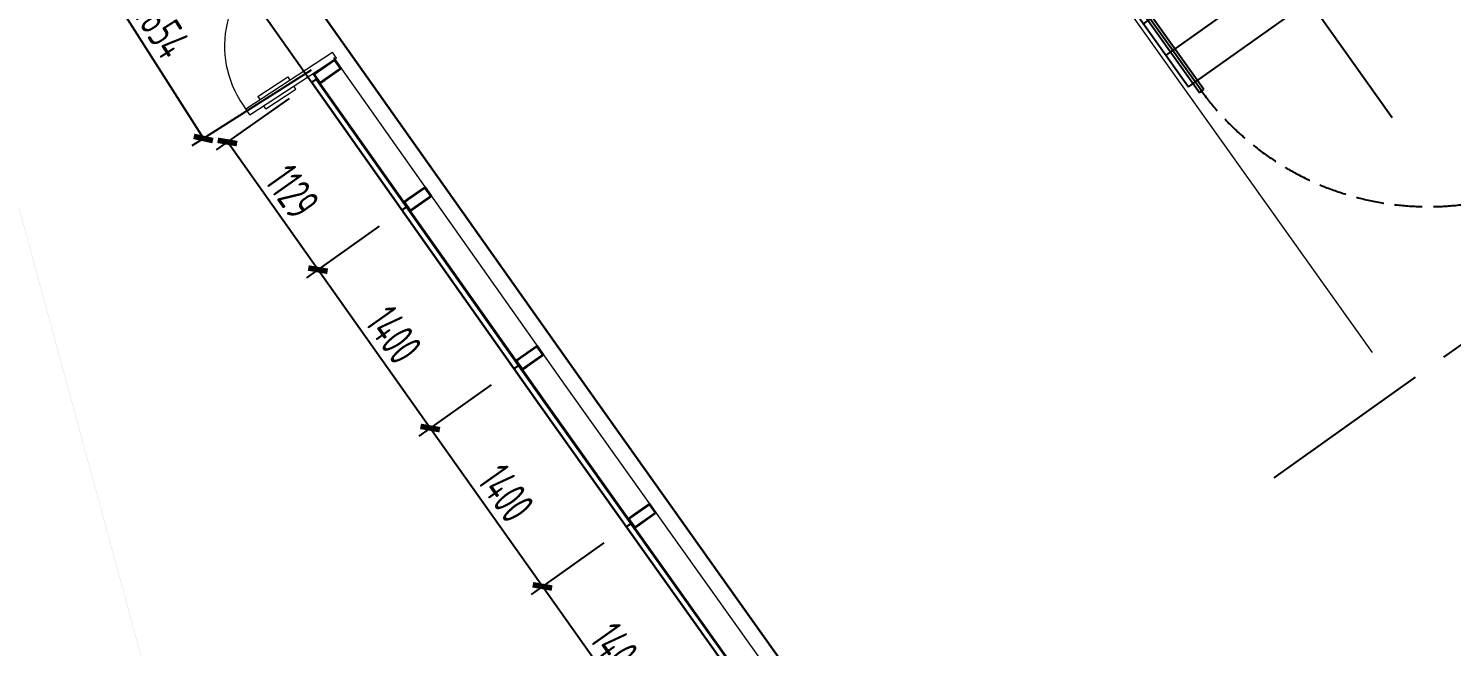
# Model space of a CAD drawing. Extents: x -936 to 12807311, y 101 to 1511157.
# Drawn here: x 12254702 to 12264960, y 1247480 to 1251939 of the extents above; entities that cross this region are included whole.
import ezdxf

# ---------------------------------------------------------------- set-up
doc = ezdxf.new("R2010")
doc.units = 0
doc.header["$LTSCALE"] = 1000
doc.header["$MEASUREMENT"] = 0
for name, pattern in [('PX-ST-F2$0$CENTERX2', [4, 2.5, -0.5, 0.5, -0.5]), ('PX-ST-F2$0$DASH', [0.35, 0.25, -0.1]), ('PX-ST-F2$0$HIDDEN2', [4.762499999999999, 3.175, -1.5875])]:
    doc.linetypes.add(name, pattern=pattern)
for name, color, linetype, lineweight in [('PX-GLAZ-F2$0$PX-GLAZ-F2$0$_EDO-ALUMINIUM-SECTION', 90, 'Continuous', 30), ('PX-GLAZ-F2$0$PX-GLAZ-F2$0$_EDO-ALUMINIUM-VIEW', 94, 'Continuous', 18), ('PX-GLAZ-F2$0$PX-GLAZ-F2$0$_EDO-GLASS-SECTION', 130, 'Continuous', 30), ('PX-GLAZ-F2$0$PX-GLAZ-F2$0$PX-GLAZ-F2$0$板边线', 36, 'Continuous', 30), ('PX-GLAZ-F2$0$PX-GLAZ-F2$0$WINDOW', 4, 'Continuous', 5), ('PX-ST-F2$0$A-STRS-HDDN', 5, 'PX-ST-F2$0$HIDDEN2', 15)]:
    doc.layers.add(name, color=color, linetype=linetype, lineweight=lineweight)
for name, color, linetype in [('PX-GLAZ-F2$0$PX-GLAZ-F2$0$PX-GLAZ-F2$0$幕墙线', 104, 'Continuous'), ('PX-GLAZ-F2$0$PX-PLAN-F2-T1$0$A-DIMS-150', 1, 'Continuous'), ('PX-GLAZ-F2$0$绿化', 3, 'Continuous'), ('PX-ST-F2$0$A-ANNO-TABL', 73, 'Continuous'), ('PX-ST-F2$0$A-DOTE', 14, 'PX-ST-F2$0$CENTERX2'), ('PX-ST-F2$0$A-STRS', 4, 'Continuous'), ('PX-ST-F2$0$DIM_SYMB', 3, 'Continuous')]:
    doc.layers.add(name, color=color, linetype=linetype)
doc.styles.add('PX-GLAZ-F2$0$PX-PLAN-F2-T1$0$XD2008_T3', font='xd-hzs.shx', dxfattribs={"width": 0.7, "bigfont": 'xd-hztxt.shx'})
doc.styles.add('PX-ST-F2$0$Standard', font='gbenor.shx', dxfattribs={"bigfont": 'gbcbig.shx'})
doc.dimstyles.new('PX-GLAZ-F2$0$PX-PLAN-F2-T1$0$XD300$0&&100', dxfattribs={"dimtxt": 250, "dimasz": 100, "dimexe": 100, "dimexo": 200, "dimgap": 50, "dimtad": 1, "dimdec": 0, "dimzin": 0, "dimdsep": 46, "dimtxsty": 'PX-GLAZ-F2$0$PX-PLAN-F2-T1$0$XD2008_T3', "dimblk": 'PX-GLAZ-F2$0$PX-PLAN-F2-T1$0$_ArchTick', "dimcen": 0.09, "dimclrt": 4, "dimazin": 2, "dimtfac": 1, "dimtdec": 0, "dimtix": 1, "dimtmove": 2, "dimatfit": 3, "dimfxl": 0, "dimtolj": 1, "dimtzin": 0, "dimarcsym": 0})

# ---------------------------------------------------------------- blocks, each defined once
blk = doc.blocks.new('PX-ST-F2$0$01-ST-07 F2')
at = {"layer": 'PX-ST-F2$0$A-ANNO-TABL', "linetype": 'PX-ST-F2$0$DASH', "ltscale": 0.8}
for points, elevation in [([(1745.00278856419, 24409.99200663902), (1745.002183503471, 24689.99225185439)], 9.341780928560208e-08), ([(8425.000708073378, 24410.01171203516), (8424.999588915147, 24690.01195724867)], 9.34178141283707e-08)]:
    blk.add_lwpolyline(points, dxfattribs=dict(at, elevation=elevation))
for centre, start, end in [((3765.002195428126, 24689.9960099943, 9.341781078138143e-08), 90.00010629481898, 180.000123690457), ((6404.999588927254, 24690.00388276391, 9.341781263259146e-08), 0.0002290247806057703, 90.00024652714038), ((3765.002788558602, 24409.99637335539, 9.341781078138191e-08), 180.0001237971787, 270.0001413528993), ((6405.000708086416, 24410.00363971293, 9.34178126325923e-08), 270.0002115224208, 0.0002290247806057703)]:
    blk.add_arc(centre, 2020, start, end, dxfattribs=at)
at = {"layer": 'PX-ST-F2$0$A-STRS', "linetype": 'PX-ST-F2$0$HIDDEN2'}
for p, q in [((5769.292043840513, 26729.99494163506, 9.341781226552757e-08), (3744.998701309785, 26729.99056927674, 9.341781076656915e-08)), ((5761.441645999439, 26709.99495405145, 9.341781225971449e-08), (3744.998744508252, 26709.99046676047, 9.341781076656921e-08)), ((5753.591225096956, 26689.99490773119, 9.341781225390136e-08), (3744.998787707649, 26689.99056923389, 9.341781076656921e-08)), ((6424.995671376586, 26689.99635793827, 9.341781275106625e-08), (6033.591212088242, 26689.99551252648, 9.341781246123708e-08)), ((6424.995628179051, 26709.99643068574, 9.341781275106618e-08), (6041.441640174948, 26709.99557714723, 9.341781246705021e-08)), ((6424.995584980585, 26729.99635791592, 9.34178127510662e-08), (6049.292030828074, 26729.99554641731, 9.341781247286329e-08)), ((6425.002662218176, 22409.99592395313, 9.341781275107134e-08), (3745.005786459893, 22409.99013002776, 9.341781076657443e-08)), ((6425.002662247978, 22389.99586951546, 9.341781275107134e-08), (3745.0058297012, 22389.99025080539, 9.341781076657442e-08)), ((6425.002662276849, 22369.99592397176, 9.341781275107134e-08), (3745.005872939713, 22369.99012997933, 9.341781076657447e-08))]:
    blk.add_line(p, q, dxfattribs=at)
at = {"layer": 'PX-ST-F2$0$A-STRS'}
for p, q in [((3744.998701312579, 26729.99056924507, 9.341781076656915e-08), (3744.998787707649, 26689.99056923389, 9.341781076656921e-08)), ((3824.997061474249, 26770.00009032898, -2.327705602818999e-07), (3825.00117931515, 24629.99619756825, 9.341781082645756e-08)), ((3824.998904597946, 26770.00009033643, -2.327705602816818e-07), (5784.998471814208, 26770.00431632623, -2.32770558830319e-07)), ((4104.996540045366, 26770.00069404021, -1.718695926591331e-07), (4105.001185190864, 24629.9968100097, -1.718695926591296e-07)), ((4384.996551001444, 26770.00129775144, -1.718695924517973e-07), (4385.001165340655, 24629.99742244743, -1.718695924517939e-07)), ((4664.996545385569, 26770.00190146454, -1.718695922444616e-07), (4665.001175127923, 24629.99803488702, -1.718695922444581e-07)), ((4944.996546408162, 26770.00250517204, -1.718695920371258e-07), (4945.001213130541, 24629.99864732474, -1.718695920371224e-07)), ((4945.001213130541, 24629.99864732474, -1.718695920371223e-07), (5784.996527948417, 26770.00431357324, -1.718695914382642e-07)), ((5224.996542516164, 26770.00310888886, -1.718695918297901e-07), (5224.999653724954, 25334.14806834608, -1.718695918297878e-07)), ((5225.001198622398, 24629.99924829602, -1.718695918529322e-07), (6064.996513439342, 26770.00491454266, -1.71869591254074e-07)), ((5504.99654245656, 26770.0037126001, -1.718695916224544e-07), (5504.998097931966, 26052.07620913722, -1.718695916224532e-07)), ((6065.00111462269, 24630.00108220428, -1.718695911954537e-07), (6064.996513439342, 26770.00491454266, -1.71869591254074e-07)), ((6345.00111462269, 24630.0016842261, -1.718695910917859e-07), (6344.996513438411, 26770.0055165682, -1.718695911504061e-07)), ((5785.00111462269, 24630.00048018061, -1.718695914027894e-07), (5784.998047168367, 26056.66962113045, -1.718695914418696e-07)), ((5505.001114623621, 24629.99987816066, -1.718695916101252e-07), (5504.999580900185, 25343.33432771638, -1.718695916296652e-07)), ((4945.001213130541, 24629.99864732474, 9.341781165515277e-08), (3825.00226924289, 24629.99619757384, 9.341781082581059e-08)), ((3825.006128196605, 22329.98095360026, 9.341781092948129e-08), (3825.001524467021, 24469.99584180862, 9.34178109294779e-08)), ((4105.006128194742, 22329.98156407848, 9.341781103314916e-08), (4105.00152446609, 24469.99644416012, 9.341781103314577e-08)), ((4385.006128195673, 22329.98216642998, 9.341781124048493e-08), (4385.001524467953, 24469.99704651535, 9.34178112404815e-08)), ((4665.006139152683, 22329.98277284577, 9.341781144782065e-08), (4665.001504615881, 24469.99764420465, 9.341781144781727e-08)), ((4945.006133534014, 22329.98337925971, 9.341781165515643e-08), (4945.001514405012, 24469.99824189208, 9.341781165515298e-08)), ((5225.006134556606, 22329.98398567364, 9.341781186249214e-08), (5225.001552405767, 24469.99883957952, 9.341781186248876e-08)), ((5505.006130665541, 22329.98459208943, 9.341781206982786e-08), (5505.00151875522, 24469.99943726696, 9.341781206982448e-08)), ((5785.006133075804, 22329.98518953286, 9.341781227716364e-08), (5785.001513951458, 24470.00003495812, 9.34178122771602e-08)), ((6065.006134100258, 22329.98579594493, 9.341781248449935e-08), (6065.001551951282, 24470.00063264742, 9.341781248449597e-08)), ((6345.006134100258, 22329.98641133495, 9.341781258816723e-08), (6345.00155195035, 24470.00123217702, 9.341781258816384e-08)), ((3745.005872940645, 22369.99012999237, 9.341781087024235e-08), (3745.005786459893, 22409.99013000354, 9.34178108702423e-08)), ((3825.006128196605, 22329.98095360026, 3.251684341038006e-08), (6345.006134099327, 22329.98641133495, 3.251684527641826e-08))]:
    blk.add_line(p, q, dxfattribs=at)
for points, elevation in [([(6064.996513439342, 26770.00491454266), (6344.996513436548, 26770.00551656634)], -1.718718451932986e-07), ([(5256.402842556126, 24709.9993325416), (6425.00214611087, 24710.00125186145), (6425.002846041694, 24390.00081895851), (3745.002843422815, 24389.99563029781), (3745.002152230591, 24709.99606800452), (4976.402855567634, 24709.99872775748)], 9.34178116784052e-08), ([(4968.552437371574, 24689.99868831411), (3765.002195428126, 24689.9960099943), (3765.002800222486, 24409.9957747478), (6405.002802300267, 24410.00072256289), (6405.002189853229, 24690.00126181543), (5248.552431548946, 24689.99931140617)], 9.341781187992784e-08), ([(4960.702036822215, 24669.99869383313), (3785.002238626592, 24669.99615435675), (3785.002757019363, 24429.99571681768), (6385.00275855232, 24430.00073246099), (6385.002233599313, 24670.00116548315), (5240.702023813501, 24669.99929862283)], 9.341781187411471e-08), ([(3825.002614997327, 24469.99584648199), (3825.002269241028, 24629.99619757198)], 9.341781082581064e-08), ([(3825.002614996396, 24469.99584647827), (6345.002671061084, 24470.00122566707), (6345.002308678813, 24630.0016946476), (5225.001197285019, 24629.99924488738)], 9.341781258816447e-08)]:
    blk.add_lwpolyline(points, dxfattribs=dict(at, elevation=elevation))
at = {"layer": 'PX-ST-F2$0$A-STRS', "linetype": 'PX-ST-F2$0$HIDDEN2'}
for points, elevation in [([(6424.995584980585, 26729.99635703303), (6424.995671377517, 26689.99635705724)], 9.341781264739828e-08), ([(6425.002662275918, 22369.99531960487), (6425.002662218176, 22409.99531958066)], 9.341781264740342e-08)]:
    blk.add_lwpolyline(points, dxfattribs=dict(at, elevation=elevation))
at = {"layer": 'PX-ST-F2$0$A-STRS-HDDN', "elevation": 2.852655301457717e-07}
blk.add_lwpolyline([(1374.996108978987, 26799.99514188617), (8674.996024478227, 26799.9951365646), (8675.003805773333, 22299.99999132194), (1375.003896780312, 22300.00000061467)], close=True, dxfattribs=at)
at = {"layer": 'PX-ST-F2$0$DIM_SYMB'}
for points, elevation in [([(3824.999120396562, 25699.99814394675, 0, 0, 0), (5115.568005935289, 25700.00125883333, 39.99999999999999, 0, 0), (5265.567983044311, 25700.0015751794, 0, 0, 0)], -6.967637366100185e-08), ([(7375.004097036086, 23399.99623205513, 0, 0, 0), (7374.998759317212, 25700.00585117936, 0, 0, 0), (5854.275996530429, 25700.00334995985, 39.99999999999999, 0, 0), (5704.276019415818, 25700.00303537212, 0, 0, 0)], 9.341781221738423e-08)]:
    blk.add_lwpolyline(points, format="xyseb", dxfattribs=dict(at, elevation=elevation))
at = {"layer": 'PX-ST-F2$0$DIM_SYMB', "elevation": 9.34178132471972e-08}
blk.add_lwpolyline([(3825.003826331347, 23399.98839770816), (7375.004097034223, 23399.9968818631)], dxfattribs=at)
at = {"char_height": 175.0000000000001, "style": 'PX-ST-F2$0$Standard'}
for s, insert, attachment_point, rotation in [('上9', (3541.636674100533, 25595.28347304277, -1.251924887037303e-07), 7, 0.0001237761316658616), ('下10', (3494.135077008978, 23465.49928652495, 9.341781070206513e-08), 1, 0.00012384956020943184)]:
    blk.add_mtext_dynamic_manual_height_columns(s, width=1016.713773144642, gutter_width=1750, heights=[0], dxfattribs=dict(at, insert=insert, attachment_point=attachment_point, rotation=rotation))
blk = doc.blocks.new('PX-ST-F2')
at = {"layer": 'PX-ST-F2$0$A-DOTE', "ltscale": 0.5}
blk.add_lwpolyline([(12263682.12976752, 1248698.264469429), (12269406.72559487, 1252770.073361062)], dxfattribs=at)
at = {"rotation": 305.4236160408568}
blk.add_blockref('PX-ST-F2$0$01-ST-07 F2', (12241189.93079706, 1243744.38133949), dxfattribs=at)
blk = doc.blocks.new('PX-GLAZ-F2$0$PX-GLAZ-F2$0$标准块')
at = {"layer": 'PX-GLAZ-F2$0$PX-GLAZ-F2$0$_EDO-ALUMINIUM-SECTION'}
blk.add_line((0, 0), (0.003930399194359779, -45.99634640989825, 0.08170139435610035), dxfattribs=at)
at = {"layer": 'PX-GLAZ-F2$0$PX-GLAZ-F2$0$_EDO-ALUMINIUM-SECTION', "extrusion": (1.582938578771372e-17, 0.001776255547346146, 0.9999984224568711)}
for points in [[(40.00000000745058, -48.99682280369665), (40.00000000745058, -84.9997323684765), (40.00005751848221, -232.9989440002123), (-39.99993549473584, -232.9989529884207), (-39.99999388121068, -85.16722874860984), (-40.00000705569983, -45.9998373127823), (40.00000000745058, -45.99300130209959)], [(37.00000000931323, -48.99682280276532), (37.00000001117587, -84.9997323684765), (37.00000001117587, -84.9997323684765), (37.00005752034485, -229.9989538018185), (-36.99993549287319, -229.9989621157482), (-36.9999930113554, -84.99974068426889), (-36.99999394081533, -84.99973236940782), (-37.00000604242086, -48.99957150742597), (37.00000000745058, -48.99324819854563)]]:
    blk.add_lwpolyline(points, close=True, dxfattribs=at)
blk = doc.blocks.new('PX-GLAZ-F2$0$PX-GLAZ-F2$0$$DorLib2D$00000011')
for p, q in [((-0.5333333412554566, 0.4576245719563303), (-0.5333333412559114, -0.009042094710821402)), ((-0.5333333412554566, 0.4576245719563303), (-0.5000000079221536, 0.4576245719572398)), ((-0.5000000079221536, 0.4576245719572398), (-0.5000000079221536, -0.009042094710821402)), ((0.5000994413021544, 0.4708801651422618), (0.5000994413007902, 0.004213498476019595)), ((0.5334327746336385, 0.4708801651440808), (0.5000994413021544, 0.4708801651422618)), ((0.5334327746336385, 0.4708801651440808), (0.533432774634548, 0.00421349847692909)), ((0.4834327746352756, 0.3962051976986913), (0.5000994413007902, 0.3962051976986913)), ((0.5500994413009721, 0.3962051976996008), (0.533432774634548, 0.3962051976986913)), ((-0.550000007921426, 0.3829496045109408), (-0.5333333412545471, 0.3829496045109408)), ((-0.4833333412552747, 0.3829496045109408), (-0.5000000079226083, 0.3829496045118503)), ((-0.550000007921426, 0.2213079274524716), (-0.5333333412554566, 0.2213079274542906)), ((-0.4833333412561842, 0.2213079274524716), (-0.5000000079221536, 0.2213079274524716)), ((0.4834327746348208, 0.2345635206384031), (0.5000994413021544, 0.2345635206393126)), ((0.5500994413009721, 0.2345635206402221), (0.5334327746350027, 0.2345635206393126)), ((0.5334327746350027, 0.00421349847692909), (0.5000994413007902, 0.004213498476019595)), ((-0.5333333412559114, -0.009042094711730897), (-0.5000000079221536, -0.009042094710821402))]:
    blk.add_line(p, q)
at = {"lineweight": 13}
for p, q in [((0.4834327746352756, 0.3962051976986913), (0.4834327746348208, 0.2345635206384031)), ((0.5500994413009721, 0.3962051976996008), (0.5500994413009721, 0.2345635206402221)), ((-0.550000007921426, 0.3829496045109408), (-0.550000007921426, 0.2213079274524716)), ((-0.4833333412552747, 0.3829496045109408), (-0.4833333412561842, 0.2213079274524716))]:
    blk.add_line(p, q, dxfattribs=at)
for centre, radius, start, end in [((-0.4495311820251118, 0.01088560561038321), 0.4495807006921763, 359.1496574233802, 96.44546961048843), ((0.4684883009263103, 0.003458955537098518), 0.4684889020954247, 86.13104582455307, 179.9077200356431)]:
    blk.add_arc(centre, radius, start, end, dxfattribs=at)
blk = doc.blocks.new('PX-GLAZ-F2$0$PX-PLAN-F2-T1$0$_ArchTick')
at = {"color": 0, "linetype": 'ByBlock', "const_width": 0.4}
blk.add_lwpolyline([(-0.5, -0.5), (0.5, 0.5)], dxfattribs=at)
blk = doc.blocks.new('*D663')
at = {"layer": 'Defpoints', "color": 0, "transparency": 16777216}
for p in [(12259012.8185048, 1248343.08836897, 37.71019445022117), (12258407.28516734, 1247914.212477107), (12259824.28240089, 1247202.243635968, 37.82212863189478)]:
    blk.add_point(p, dxfattribs=at)
at = {"layer": 'PX-GLAZ-F2$0$PX-PLAN-F2-T1$0$A-DIMS-150', "color": 0, "lineweight": -2, "transparency": 16777216}
for p, q in [((12258849.60807148, 1248227.492718291), (12258325.67995068, 1247856.414651768)), ((12259216.45316239, 1246771.741646011), (12258407.28516734, 1247914.212477107)), ((12259661.07196757, 1247086.64798529), (12259134.84794573, 1246713.943820673))]:
    blk.add_line(p, q, dxfattribs=at)
at = {"layer": 'PX-GLAZ-F2$0$PX-PLAN-F2-T1$0$A-DIMS-150', "color": 0, "lineweight": -2, "transparency": 16777216, "xscale": 100, "yscale": 100, "zscale": 100}
for p, rotation in [((12258407.28516734, 1247914.212477107), 125.3084690311191), ((12259216.45316239, 1246771.741646011), 305.3084690311191)]:
    blk.add_blockref('PX-GLAZ-F2$0$PX-PLAN-F2-T1$0$_ArchTick', p, dxfattribs=dict(at, rotation=rotation))
at = {"layer": 'PX-GLAZ-F2$0$PX-PLAN-F2-T1$0$A-DIMS-150', "color": 4, "transparency": 16777216, "insert": (12258954.67829402, 1247444.123255903), "char_height": 250, "attachment_point": 5, "rotation": 305.3084690311191, "style": 'PX-GLAZ-F2$0$PX-PLAN-F2-T1$0$XD2008_T3'}
blk.add_mtext('\\A1;1400', dxfattribs=at)
blk = doc.blocks.new('*D664')
at = {"layer": 'Defpoints', "color": 0, "transparency": 16777216}
for p in [(12258201.7633648, 1249484.223764262), (12257598.11662698, 1249056.684078114), (12259012.8185048, 1248343.08836897, 37.71019445022117)]:
    blk.add_point(p, dxfattribs=at)
at = {"layer": 'PX-GLAZ-F2$0$PX-PLAN-F2-T1$0$A-DIMS-150', "color": 0, "lineweight": -2, "transparency": 16777216}
for p, q in [((12258038.55293148, 1249368.628113584), (12257516.51141032, 1248998.886252775)), ((12258407.28516733, 1247914.212477105), (12257598.11662698, 1249056.684078114)), ((12258849.60807148, 1248227.492718291), (12258325.67995067, 1247856.414651765))]:
    blk.add_line(p, q, dxfattribs=at)
at = {"layer": 'PX-GLAZ-F2$0$PX-PLAN-F2-T1$0$A-DIMS-150', "color": 0, "lineweight": -2, "transparency": 16777216, "xscale": 100, "yscale": 100, "zscale": 100}
for p, rotation in [((12257598.11662698, 1249056.684078114), 125.3084690311191), ((12258407.28516733, 1247914.212477105), 305.3084690311191)]:
    blk.add_blockref('PX-GLAZ-F2$0$PX-PLAN-F2-T1$0$_ArchTick', p, dxfattribs=dict(at, rotation=rotation))
at = {"layer": 'PX-GLAZ-F2$0$PX-PLAN-F2-T1$0$A-DIMS-150', "color": 4, "transparency": 16777216, "insert": (12258145.51002631, 1248586.594471953), "char_height": 250, "attachment_point": 5, "rotation": 305.3084690311191, "style": 'PX-GLAZ-F2$0$PX-PLAN-F2-T1$0$XD2008_T3'}
blk.add_mtext('\\A1;1400', dxfattribs=at)
blk = doc.blocks.new('*D665')
at = {"layer": 'Defpoints', "color": 0, "transparency": 16777216}
for p in [(12257394.32437019, 1250627.931864961), (12256788.94264877, 1250199.163356889), (12258201.7633648, 1249484.223764262)]:
    blk.add_point(p, dxfattribs=at)
at = {"layer": 'PX-GLAZ-F2$0$PX-PLAN-F2-T1$0$A-DIMS-150', "color": 0, "lineweight": -2, "transparency": 16777216}
for p, q in [((12257231.11393687, 1250512.336214283), (12256707.33743211, 1250141.365531551)), ((12257598.11662698, 1249056.684078117), (12256788.94264877, 1250199.163356889)), ((12258038.55293148, 1249368.628113584), (12257516.51141032, 1248998.886252779))]:
    blk.add_line(p, q, dxfattribs=at)
at = {"layer": 'PX-GLAZ-F2$0$PX-PLAN-F2-T1$0$A-DIMS-150', "color": 0, "lineweight": -2, "transparency": 16777216, "xscale": 100, "yscale": 100, "zscale": 100}
for p, rotation in [((12256788.94264877, 1250199.163356889), 125.3084690311191), ((12257598.11662698, 1249056.684078117), 305.3084690311191)]:
    blk.add_blockref('PX-GLAZ-F2$0$PX-PLAN-F2-T1$0$_ArchTick', p, dxfattribs=dict(at, rotation=rotation))
at = {"layer": 'PX-GLAZ-F2$0$PX-PLAN-F2-T1$0$A-DIMS-150', "color": 4, "transparency": 16777216, "insert": (12257336.33876703, 1249729.069911847), "char_height": 250, "attachment_point": 5, "rotation": 305.3084690311191, "style": 'PX-GLAZ-F2$0$PX-PLAN-F2-T1$0$XD2008_T3'}
blk.add_mtext('\\A1;1400', dxfattribs=at)
blk = doc.blocks.new('*D666')
at = {"layer": 'Defpoints', "color": 0, "transparency": 16777216}
for p in [(12256743.85962141, 1251550.378273078, 35.90711238408132), (12256136.56768811, 1251120.256835655), (12257394.32437019, 1250627.931864961)]:
    blk.add_point(p, dxfattribs=at)
at = {"layer": 'PX-GLAZ-F2$0$PX-PLAN-F2-T1$0$A-DIMS-150', "color": 0, "lineweight": -2, "transparency": 16777216}
for p, q in [((12256580.64918809, 1251434.782622401), (12256054.96247145, 1251062.459010316)), ((12256788.94264876, 1250199.163356881), (12256136.56768811, 1251120.256835655)), ((12257231.11393687, 1250512.336214283), (12256707.3374321, 1250141.365531541))]:
    blk.add_line(p, q, dxfattribs=at)
at = {"layer": 'PX-GLAZ-F2$0$PX-PLAN-F2-T1$0$A-DIMS-150', "color": 0, "lineweight": -2, "transparency": 16777216, "xscale": 100, "yscale": 100, "zscale": 100}
for p, rotation in [((12256136.56768811, 1251120.256835655), 125.3084690311191), ((12256788.94264876, 1250199.163356881), 305.3084690311191)]:
    blk.add_blockref('PX-GLAZ-F2$0$PX-PLAN-F2-T1$0$_ArchTick', p, dxfattribs=dict(at, rotation=rotation))
at = {"layer": 'PX-GLAZ-F2$0$PX-PLAN-F2-T1$0$A-DIMS-150', "color": 4, "transparency": 16777216, "insert": (12256605.56429758, 1250760.856290612), "char_height": 250, "attachment_point": 5, "rotation": 305.3084690311191, "style": 'PX-GLAZ-F2$0$PX-PLAN-F2-T1$0$XD2008_T3'}
blk.add_mtext('\\A1;1129', dxfattribs=at)
blk = doc.blocks.new('*D635')
at = {"layer": 'Defpoints', "color": 0, "transparency": 16777216}
for p in [(12256021.69997773, 1253142.037589086, 6.31136150488954), (12256908.75281742, 1251746.464456554, 6.31136150488954), (12255963.26688056, 1251145.495603236)]:
    blk.add_point(p, dxfattribs=at)
at = {"layer": 'PX-GLAZ-F2$0$PX-PLAN-F2-T1$0$A-DIMS-150', "color": 0, "lineweight": -2, "transparency": 16777216}
for p, q in [((12255852.91077751, 1253034.751961499), (12254991.81944076, 1252487.425921975)), ((12255076.21404087, 1252541.068735769), (12255963.26688056, 1251145.495603236)), ((12256739.96361719, 1251639.178828966), (12255878.87228044, 1251091.852789442))]:
    blk.add_line(p, q, dxfattribs=at)
at = {"layer": 'PX-GLAZ-F2$0$PX-PLAN-F2-T1$0$A-DIMS-150', "color": 0, "lineweight": -2, "transparency": 16777216, "xscale": 100, "yscale": 100, "zscale": 100}
for p, rotation in [((12255076.21404087, 1252541.068735769), 122.4408161398109), ((12255963.26688056, 1251145.495603236), 302.4408161398109)]:
    blk.add_blockref('PX-GLAZ-F2$0$PX-PLAN-F2-T1$0$_ArchTick', p, dxfattribs=dict(at, rotation=rotation))
at = {"layer": 'PX-GLAZ-F2$0$PX-PLAN-F2-T1$0$A-DIMS-150', "color": 4, "transparency": 16777216, "insert": (12255667.43101091, 1251937.157093641), "char_height": 250, "attachment_point": 5, "rotation": 302.44081613981086, "style": 'PX-GLAZ-F2$0$PX-PLAN-F2-T1$0$XD2008_T3'}
blk.add_mtext('\\A1;1654', dxfattribs=at)
blk = doc.blocks.new('PX-GLAZ-F2')
at = {"layer": 'PX-GLAZ-F2$0$绿化', "ltscale": 100}
h = blk.add_hatch(dxfattribs=at)
h.set_pattern_fill('CROSS', color=256, scale=200)
h.set_pattern_definition([(0, (0, 0), (317.5, 317.5), [158.75, -476.25]), (90, (79.375, -79.375), (-317.5, 317.5), [158.75, -476.25])])
edge = h.paths.add_edge_path()
edge.add_spline(control_points=[(12248706.03073623, 1227659.135542453), (12249131.21689756, 1228506.858335719), (12249645.67009897, 1229303.573535502), (12250243.34424161, 1230039.917765615)], knot_values=[0, 0, 0, 0, 0.2169239869541251, 0.2169239869541251, 0.2169239869541251, 0.2169239869541251], weights=[1, 0.9960825080329422, 0.9960825080329422, 1], degree=3, periodic=0)
edge.add_spline(control_points=[(12250243.34424161, 1230039.917765615), (12252309.94374945, 1232880.872106514), (12254376.54325729, 1235721.826447413), (12256443.14276512, 1238562.780788313)], knot_values=[0.2169239869541251, 0.2169239869541251, 0.2169239869541251, 0.2169239869541251, 1.216923986954126, 1.216923986954126, 1.216923986954126, 1.216923986954126], weights=[1, 1, 1, 0.9999999999999999], degree=3, periodic=0)
edge.add_spline(control_points=[(12256443.14276512, 1238562.780788313), (12256855.09318989, 1239129.08903673), (12257478.95777436, 1239447.210342097), (12258179.24876267, 1239448.056727904)], knot_values=[1.216923986954126, 1.216923986954126, 1.216923986954126, 1.216923986954126, 2.157611608741938, 2.157611608741938, 2.157611608741938, 2.157611608741938], weights=[0.9999999999999999, 0.9276083521769688, 0.9276083521769688, 1], degree=3, periodic=0)
edge.add_spline(control_points=[(12258179.24876267, 1239448.056727904), (12258879.53975099, 1239448.903113712), (12259504.17148735, 1239132.29076617), (12259917.48960973, 1238566.979953957)], knot_values=[2.157611608741938, 2.157611608741938, 2.157611608741938, 2.157611608741938, 3.09829923052975, 3.09829923052975, 3.09829923052975, 3.09829923052975], weights=[1, 0.9276083521769689, 0.9276083521769689, 1], degree=3, periodic=0)
edge.add_spline(control_points=[(12259917.48960973, 1238566.979953957), (12260547.97304371, 1237710.477986853), (12261178.45647769, 1236853.976019749), (12261808.93991167, 1235997.474052644)], knot_values=[3.09829923052975, 3.09829923052975, 3.09829923052975, 3.09829923052975, 4.098299230529751, 4.098299230529751, 4.098299230529751, 4.098299230529751], weights=[1, 1, 1, 1], degree=3, periodic=0)
edge.add_spline(control_points=[(12261808.93991167, 1235997.474052644), (12263521.23905267, 1233671.342225071), (12265804.89128087, 1231902.786280774), (12268485.44174511, 1230826.91136416)], knot_values=[4.098299230529751, 4.098299230529751, 4.098299230529751, 4.098299230529751, 4.652859429626902, 4.652859429626902, 4.652859429626902, 4.652859429626902], weights=[1, 0.9745356949089413, 0.9745356949089413, 1], degree=3, periodic=0)
edge.add_spline(control_points=[(12268485.44174511, 1230826.91136416), (12268662.41170787, 1231007.204152401), (12268731.64575928, 1231250.166090441), (12268676.2926327, 1231496.661300514)], knot_values=[4.652859429626902, 4.652859429626902, 4.652859429626902, 4.652859429626902, 5.649853303195181, 5.649853303195181, 5.649853303195181, 5.649853303195181], weights=[1, 0.9188681181294737, 0.9188681181294737, 0.9999999999999999], degree=3, periodic=0)
edge.add_spline(control_points=[(12268676.2926327, 1231496.661300514), (12268617.13244731, 1231738.604410921), (12268468.75918203, 1231938.658829414), (12268254.40506824, 1232065.500108618)], knot_values=[5.649853303195181, 5.649853303195181, 5.649853303195181, 5.649853303195181, 6.446512552057793, 6.446512552057793, 6.446512552057793, 6.446512552057793], weights=[0.9999999999999999, 0.9478067890896217, 0.9478067890896217, 1], degree=3, periodic=0)
edge.add_spline(control_points=[(12268254.40506824, 1232065.500108618), (12267103.11067795, 1232776.079392966), (12266083.61145592, 1233665.474147117), (12265223.39160231, 1234709.707596067)], knot_values=[6.446512552057793, 6.446512552057793, 6.446512552057793, 6.446512552057793, 6.77526359459482, 6.77526359459482, 6.77526359459482, 6.77526359459482], weights=[1, 0.991013823392258, 0.991013823392258, 1], degree=3, periodic=0)
edge.add_spline(control_points=[(12265223.39160231, 1234709.707596067), (12264095.98247133, 1236051.542034868), (12262129.64186089, 1238391.866835321), (12260371.98857989, 1242230.955174263), (12256480.63072508, 1243543.335550221), (12252849.39331144, 1241495.004159938), (12250340.64187065, 1238036.95582535), (12248070.62358881, 1234564.951680098), (12247519.68793418, 1230670.205997829), (12248352.96723614, 1228555.250115897), (12248706.03073624, 1227659.135542453)], knot_values=[6.77526359459482, 6.77526359459482, 6.77526359459482, 6.77526359459482, 5292.874968819417, 9226.385283902386, 12034.29998023273, 16515.7832250301, 20509.83685966896, 24941.2220345879, 28831.15285703536, 31691.10162592239, 31691.10162592239, 31691.10162592239, 31691.10162592239], weights=[1, 1, 1, 1, 1, 1, 1, 1, 1, 1, 1], degree=3, periodic=0)
edge = h.paths.add_edge_path()
edge.add_line((12350572.0874358, 1250171.902831638), (12345847.46354406, 1250548.266037013))
edge.add_line((12345847.46354406, 1250548.266037013), (12342141.77820077, 1229321.025143044))
edge.add_arc((12336175.38796051, 1230692.062828599), 6121.891605890723, 302.6042129210637, 347.0584732197831, ccw=False)
edge.add_arc((12345389.70256353, 1216855.342215205), 10503.7880109982, 124.2767663241388, 148.9998649975059)
edge.add_arc((12344287.81435199, 1217517.426981758), 9218.286603444543, 148.9998649975042, 195.7856263199465)
edge.add_arc((12226671.44066568, 1184267.214546834), 113007.6843932536, 14.334899685512823, 15.785626319947426, ccw=False)
edge.add_arc((12324166.02329973, 1209181.525636347), 12380.07118468788, -17.807816046956077, 14.334899685512823, ccw=False)
edge.add_line((12335952.93657977, 1205395.388044194), (12334257.70055524, 1200117.819671676))
edge.add_arc((12334246.60359679, 1197711.950307619), 2405.894956018635, 11.275062887071613, 89.73572780573602, ccw=False)
edge.add_arc((12335021.66337383, 1197866.471762019), 1615.5820193513, -9.562781222682702, 11.275062887132776, ccw=False)
edge.add_arc((12318788.06668952, 1200601.333453707), 18077.93694753407, 349.66451064048357, 350.4372187772872, ccw=False)
edge.add_line((12336572.67280386, 1197357.941766461), (12337158.72675117, 1197228.443186956))
edge.add_line((12337158.72675117, 1197228.443186956), (12338932.83608528, 1205257.286300016))
edge.add_arc((12331755.95862217, 1206843.139344811), 7350.000000014105, 347.5397452816115, 385.1425944615539)
edge.add_line((12338409.56959208, 1209965.952349339), (12337135.07488212, 1212681.450194072))
edge.add_arc((12343155.00861663, 1215506.85243618), 6649.999999818185, 136.3842030555337, 205.1425944615504, ccw=False)
edge.add_line((12338340.530313, 1220094.149969751), (12341350.38585239, 1223253.06523203))
edge.add_arc((12336029.12035919, 1228323.236189925), 7349.999999415472, 316.3842030555231, 350.0975411004976)
edge.add_line((12343269.61966727, 1227059.246569319), (12347090.17911242, 1248944.519650773))
edge.add_line((12347090.17911242, 1248944.519650773), (12351754.55634884, 1248572.955689703))
edge.add_arc((12350315.96053262, 1248745.780361736), 1448.939712234599, 353.1496422688202, 439.8184095187358)
edge = h.paths.add_edge_path()
edge.add_line((12329890.53281587, 1220636.837056478), (12332759.99210706, 1212631.396895833))
edge.add_line((12332759.99210706, 1212631.396895833), (12329676.63318826, 1211775.240278739))
edge.add_line((12329676.63318826, 1211775.240278739), (12331314.58045558, 1212230.04933275))
edge.add_line((12331314.58045558, 1212230.04933275), (12332557.82574293, 1207752.62724089))
edge.add_line((12332557.82574293, 1207752.62724089), (12330392.54230488, 1207151.392811817))
edge.add_arc((12335853.31513452, 1214426.589658442), 9096.621848467175, 186.9586605312218, 233.1080563507793, ccw=False)
edge.add_arc((12340898.75658363, 1215042.397080489), 14179.50471131947, 162.9730203389244, 186.9586605312257, ccw=False)
edge.add_arc((12329376.24966938, 1218571.114742234), 2128.778014339487, 76.01982869260348, 162.9730203389239, ccw=False)
edge = h.paths.add_edge_path()
edge.add_spline(control_points=[(12297159.78945356, 1230058.234283788), (12297328.4200736, 1230848.40482037), (12297611.52218368, 1232174.96666411), (12298661.82627826, 1234113.662218258), (12300752.36372755, 1233643.077263804), (12302179.50051138, 1231710.546099918), (12305502.73240025, 1231446.744319759), (12308858.04150015, 1230950.399000414), (12312135.60687395, 1229259.894173619), (12315220.20397517, 1226419.998454342), (12318080.91249971, 1222865.080344144), (12322418.91803101, 1219690.591529852), (12322542.41949189, 1214282.680280487), (12320895.46150491, 1209063.746705473), (12315723.78307755, 1207150.941114068), (12311908.9896837, 1207413.082297381), (12309758.9071736, 1207758.37886395), (12309129.08601806, 1207859.526183431), (12310995.90372285, 1207584.206287596), (12312844.38243551, 1207963.595054902), (12314451.83122999, 1208951.98655682), (12317354.80925702, 1210736.975803149), (12318732.30954456, 1213854.019433379), (12318097.84948367, 1217202.291893332), (12317569.70747197, 1221919.095040531), (12314841.73246761, 1225803.077312573), (12310583.93739624, 1227900.300964022), (12307035.16661422, 1229914.068590922), (12303029.14623751, 1230689.203972557), (12298985.33863963, 1230144.544234951), (12298893.72084782, 1229984.742035567), (12298802.10305601, 1229824.939836185), (12298710.4852642, 1229665.137636802), (12298697.08773939, 1229625.591722089), (12298683.69021458, 1229586.045807376), (12298670.29268977, 1229546.499892663), (12298166.79161103, 1229717.078023038), (12297663.29053229, 1229887.656153413), (12297159.78945356, 1230058.234283789)], knot_values=[0, 0, 0, 0, 2509.700407817142, 4213.359833223797, 5630.177683477244, 7984.518910766438, 11137.81769447003, 14924.09146784027, 18297.55736082004, 21965.65887076064, 27403.80269419979, 32175.78892637976, 37032.38051337696, 42474.26084161157, 47438.69916613097, 52055.11978099414, 53967.63262450994, 53967.63262450994, 53967.63262450994, 53968.3303402737, 53968.3303402737, 53968.3303402737, 53969.53711467148, 53969.53711467148, 53969.53711467148, 53970.53872642439, 53970.53872642439, 53970.53872642439, 53971.18875602146, 53971.18875602146, 53971.18875602146, 53972.18875602146, 53972.18875602146, 53972.18875602146, 53973.18875602146, 53973.18875602146, 53973.18875602146, 53974.18875602146, 53974.18875602146, 53974.18875602146, 53974.18875602146], weights=[1, 1, 1, 1, 1, 1, 1, 1, 1, 1, 1, 1, 1, 1, 1, 1, 1, 1, 0.9598424865913749, 0.9598424865913749, 0.9999999999999999, 0.882278885083741, 0.882278885083741, 1, 0.9181306128074795, 0.9181306128074795, 1, 0.9650973340064806, 0.9650973340064806, 0.9999999999999999, 1, 1, 1, 1, 1, 1, 1, 1, 1], degree=3, periodic=0)
edge = h.paths.add_edge_path()
edge.add_arc((12264417.0150176, 1231062.005446277), 31784.18458221895, 288.6940808408559, 306.1303885740769)
edge.add_arc((12282712.24400105, 1205688.822221953), 536.092444894073, 326.2058656199528, 388.297047166702)
edge.add_arc((12282257.34326339, 1205342.035164986), 1104.673480091424, 32.95483697205418, 44.08797649692325)
edge.add_arc((12296904.76899896, 1178998.32564546), 30446.82656374229, 117.0663358859135, 124.8168780461371)
edge.add_arc((12270335.17368311, 1229378.997586361), 26995.31733384018, 242.8178840121546, 289.89359017494684, ccw=False)
edge.add_arc((12269712.37494374, 1219643.111042028), 18465.32030199609, 214.9787574264927, 230.6453293748522, ccw=False)
edge.add_arc((12280518.04589971, 1228316.341004079), 32304.10551634579, 208.4612341782801, 216.5964268250691, ccw=False)
edge.add_line((12252118.22255785, 1212921.365610715), (12251073.68677866, 1212284.224149678))
edge.add_arc((12251548.27460442, 1211765.028515978), 703.4185883299085, 132.4298981835483, 196.5558974032681)
edge.add_arc((12269478.35311486, 1221332.539673952), 21012.71374113984, 207.7011021722764, 284.1195727465979)
edge = h.paths.add_edge_path()
edge.add_arc((12233920.31127783, 1265851.648538089), 16144.77655076538, -7.156059480909505, 23.05906543590521, ccw=False)
edge.add_arc((12272144.16848089, 1259604.552087938), 22605.26040897028, 169.1997407094915, 186.4451766388495)
edge.add_line((12249681.77966729, 1257067.055892075), (12250208.32368863, 1252638.741412919))
edge.add_line((12250208.32368863, 1252638.741412919), (12250862.73548241, 1252716.553550954))
edge.add_arc((12273478.74399048, 1255109.213809537), 22742.22205392966, 165.0293332942761, 186.0391417451857, ccw=False)
edge.add_arc((12521635.48374761, 1188751.965652698), 279617.7792208864, 164.3959786063685, 165.0293332942749, ccw=False)
edge.add_arc((12246304.36882974, 1265646.625615959), 6249.343010366568, 344.395978606366, 373.495775891697)
edge.add_arc((12241392.09464279, 1264467.6759474), 11301.11101858175, 13.49577589169698, 45.22186986074461)
edge.add_line((12249352.18265991, 1272489.652575015), (12248777.54153859, 1272176.537900709))
edge.add_spline(control_points=[(12272311.26145773, 1185673.549513529), (12273059.30986724, 1190105.488770727), (12273807.35827676, 1194537.428027926), (12273916.61281183, 1195057.104581455), (12273551.92121358, 1195443.110166753), (12273187.22961532, 1195829.115752051), (12272662.19126203, 1195749.523030655), (12269776.35910371, 1195164.671157736), (12266890.5269454, 1194579.819284818), (12265653.77890548, 1194222.005988644), (12265338.39857495, 1192973.762696541), (12264835.4623519, 1189992.753418942), (12264332.52612885, 1187011.744141343), (12264187.71393733, 1185999.13357106), (12265170.4628931, 1185715.311042362), (12268131.67887183, 1185215.714207056), (12271092.89485057, 1184716.117371749), (12272121.23941143, 1184661.435767127), (12272311.26145773, 1185673.549513529)], knot_values=[0, 0, 0, 1, 1, 1.964231407188905, 1.964231407188905, 2.928462814377809, 2.928462814377809, 3.928462814377809, 3.928462814377809, 4.970151052273539, 4.970151052273539, 5.970151052273539, 5.970151052273539, 7.401838517637949, 7.401838517637949, 8.401838517637948, 8.401838517637948, 9.840171967490182, 9.840171967490182, 9.840171967490182], weights=[1, 1, 1, 0.8860159504632635, 1, 0.8860159504632635, 1, 1, 1, 0.8673994446117562, 1, 1, 1, 0.7545398066659951, 1, 1, 1, 0.7523549168814226, 1], degree=2, periodic=0)
at = {"layer": 'PX-GLAZ-F2$0$PX-GLAZ-F2$0$_EDO-ALUMINIUM-VIEW', "elevation": 41.43412351709873}
for points in [[(12256900.85735667, 1251730.257287352), (12258575.99266867, 1249357.488769993), (12259793.31056042, 1247646.049949598), (12265567.32176702, 1239528.31491661, 0.045649082888152), (12267486.54664685, 1237293.145964326, 0.03207841035903199), (12269063.68571211, 1235948.66397845, 0.02241710978595633), (12270262.09581743, 1235134.104711695, 0.02241710978595633)], [(12256780.75842208, 1251576.13744493), (12258423.41793329, 1249249.369723522), (12259640.92703028, 1247537.662085865), (12265414.93825155, 1239419.927032249, 0.04564908288816732), (12267356.36087, 1237158.906131304, 0.03207841035903759), (12268951.74116637, 1235798.873832102, 0.02241710978595426), (12270164.01207738, 1234974.893376667, 0.02241710978595426)]]:
    blk.add_lwpolyline(points, format="xyb", dxfattribs=at)
at = {"layer": 'PX-GLAZ-F2$0$PX-GLAZ-F2$0$_EDO-GLASS-SECTION', "elevation": 41.43412351709873}
for points in [[(12256776.67377733, 1251573.253753324), (12258419.3383756, 1249246.478826274), (12259636.85258507, 1247534.764000937), (12265410.86380673, 1239417.028946769, 0.04564908288815833), (12267352.87995041, 1237155.316813982, 0.03207841035904041), (12268948.74798255, 1235794.868729034, 0.02241710978594609), (12270161.38950508, 1234970.636368968)], [(12256743.85962145, 1251550.378273025), (12258386.70191422, 1249223.35164816), (12259604.25959746, 1247511.575702631), (12265378.26824821, 1239393.844262934, 0.04564908288815824), (12267325.03259372, 1237126.60227541, 0.03207841035904047), (12268924.80251193, 1235762.827904498, 0.02244897375067822), (12270142.18776639, 1234935.48459165)]]:
    blk.add_lwpolyline(points, format="xyb", dxfattribs=at)
at = {"layer": 'PX-GLAZ-F2$0$PX-GLAZ-F2$0$PX-GLAZ-F2$0$幕墙线'}
blk.add_lwpolyline([(12281086.86142263, 1232668.066030502, -0.1988834653279503), (12268924.06292601, 1235762.788858388, -0.03207841035904022), (12267324.29300781, 1237126.563229301, -0.04564908288815555), (12265377.52866229, 1239393.805216824), (12259603.5159009, 1247511.542435719), (12258385.96232828, 1249223.312602082), (12256391.8838854, 1252047.852516282, -0.4131971533301105), (12258385.6923756, 1263737.798317838)], format="xyb", dxfattribs=at)
at = {"layer": 'PX-GLAZ-F2$0$PX-GLAZ-F2$0$PX-GLAZ-F2$0$板边线', "color": 30}
blk.add_lwpolyline([(12258588.54215425, 1263452.575655158, 0.4131971533300802), (12256677.80901781, 1252249.710928667), (12258671.53136555, 1249425.675410341), (12259888.72706544, 1247714.408380659), (12265662.73979937, 1239596.671200373, 0.04564908288817144), (12267567.95737848, 1237377.815442146, 0.03207841035902997), (12269133.58579391, 1236043.146073071, 0.1988834653279616), (12281036.81249841, 1233014.469126874, -0.0001541177074129856)], format="xyb", dxfattribs=at)
at = {"layer": 'PX-GLAZ-F2$0$PX-GLAZ-F2$0$PX-GLAZ-F2$0$板边线'}
blk.add_lwpolyline([(12274664.86030331, 1274886.020485756), (12258588.54215421, 1263452.575654969, 0.4131971533301071), (12256677.80901777, 1252249.710928479), (12258671.53136551, 1249425.675410152), (12259888.7270654, 1247714.40838047), (12265662.73979934, 1239596.671200185, 0.04564908288816957), (12267567.95737844, 1237377.815441957, 0.0320784103590301), (12269133.58579387, 1236043.146072882, 0.1988834653279693), (12281036.81249837, 1233014.469126685, -0.0001541177074130506)], format="xyb", dxfattribs=at)
at = {"layer": 'PX-GLAZ-F2$0$PX-GLAZ-F2$0$_EDO-ALUMINIUM-SECTION', "extrusion": (0.06077942896290747, 0.108751364938571, 0.9922091521644723), "rotation": 334.2466531904568}
blk.add_blockref('PX-GLAZ-F2$0$PX-GLAZ-F2$0$标准块', (-10088583.97753089, -7016998.550943663, 881101.3309044831), dxfattribs=at)
at = {"layer": 'PX-GLAZ-F2$0$PX-GLAZ-F2$0$_EDO-ALUMINIUM-SECTION', "extrusion": (0.06292271748445595, 0.06880425387769303, 0.9956438651810723), "rotation": 347.612626322591}
blk.add_blockref('PX-GLAZ-F2$0$PX-GLAZ-F2$0$标准块', (-8201262.603916323, -9154890.604874171, 857353.8142640425), dxfattribs=at)
at = {"layer": 'PX-GLAZ-F2$0$PX-GLAZ-F2$0$_EDO-ALUMINIUM-SECTION', "extrusion": (0.06225744308908443, 0.0811320397711073, 0.9947570572268332), "rotation": 342.6370308860866}
blk.add_blockref('PX-GLAZ-F2$0$PX-GLAZ-F2$0$标准块', (-8964274.41893283, -8409459.890166279, 864574.9221255375), dxfattribs=at)
at = {"layer": 'PX-GLAZ-F2$0$PX-GLAZ-F2$0$_EDO-ALUMINIUM-SECTION', "extrusion": (0.06421730695764434, 0.04567669951102492, 0.9968900524174605), "rotation": 1.332787961270909e-07}
blk.add_blockref('PX-GLAZ-F2$0$PX-GLAZ-F2$0$标准块', (-6088270.953867388, -10679975.30249193, 844298.5742154472), dxfattribs=at)
at = {"layer": 'PX-GLAZ-F2$0$PX-GLAZ-F2$0$WINDOW', "xscale": -1599.999999999998, "yscale": 1599.999999999998, "zscale": 1600, "rotation": 123.1756949917618}
blk.add_blockref('PX-GLAZ-F2$0$PX-GLAZ-F2$0$$DorLib2D$00000011', (12256461.94965439, 1252442.203805105, 6.311361504889527), dxfattribs=at)
at = {"layer": 'PX-GLAZ-F2$0$PX-PLAN-F2-T1$0$A-DIMS-150'}
dim = blk.add_aligned_dim(p1=(12256021.69997773, 1253142.037589086, 6.31136150488954), p2=(12256908.75281742, 1251746.464456553, 6.31136150488954), distance=-1120.3156784838413, dimstyle='PX-GLAZ-F2$0$PX-PLAN-F2-T1$0$XD300$0&&100', dxfattribs=at)
dim.commit()
dim.dimension.update_dxf_attribs({"geometry": '*D635', "text_midpoint": (12255667.43101091, 1251937.157093641)})
for base, p1, p2, picture, middle in [((12256136.56768811, 1251120.256835655), (12257394.32437019, 1250627.931864961), (12256743.85962141, 1251550.378273079, 35.90711238408132), '*D666', (12256605.56429758, 1250760.856290612)), ((12256788.94264877, 1250199.163356889), (12258201.7633648, 1249484.223764262), (12257394.32437019, 1250627.931864961), '*D665', (12257336.33876703, 1249729.069911847)), ((12257598.11662698, 1249056.684078114), (12259012.8185048, 1248343.08836897, 37.71019445022117), (12258201.7633648, 1249484.223764262), '*D664', (12258145.51002631, 1248586.594471953)), ((12258407.28516734, 1247914.212477107), (12259824.28240089, 1247202.243635967, 37.82212863189478), (12259012.8185048, 1248343.08836897, 37.71019445022117), '*D663', (12258954.67829402, 1247444.123255903))]:
    dim = blk.add_linear_dim(base=base, p1=p1, p2=p2, angle=305.3084690311191, dimstyle='PX-GLAZ-F2$0$PX-PLAN-F2-T1$0$XD300$0&&100', dxfattribs=at)
    dim.commit()
    dim.dimension.update_dxf_attribs({"geometry": picture, "text_midpoint": middle})

msp = doc.modelspace()

# ---------------------------------------------------------------- block references
for name in ['PX-GLAZ-F2', 'PX-ST-F2']:
    msp.add_blockref(name, (0, 0))

doc.saveas('drawing.dxf')
